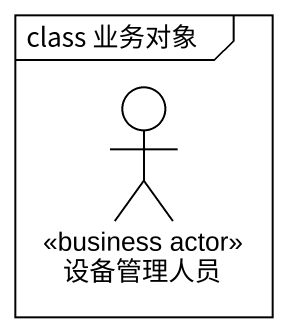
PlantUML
@startuml
mainframe class 业务对象
actor 设备管理人员 <<business actor>>
@enduml
